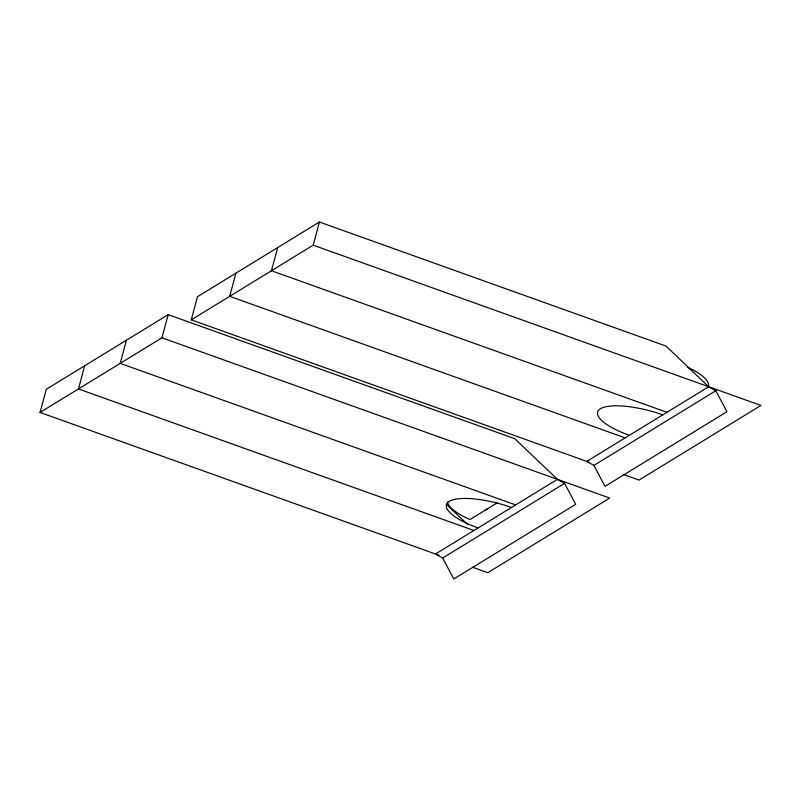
<?xml version="1.0" encoding="UTF-8"?>
<svg xmlns="http://www.w3.org/2000/svg" width="801" height="801" viewBox="0 0 801 801"><rect width="100%" height="100%" fill="white"/><g stroke="black" fill="none" stroke-linecap="round" stroke-linejoin="round"><path stroke-width="1.2" d="M439.018 555.253L40.05 412.455L46.258 389.306L168.17 314.643L514.723 438.688L557.446 479.348L564.575 483.363L575.689 504.31L453.777 578.973L442.663 558.027L435.534 554.002L557.446 479.348M84.656 365.787L78.448 388.946L473.932 530.492M126.408 340.215L120.21 363.374L515.684 504.92M40.05 412.455L161.962 337.802L168.17 314.643M589.095 462.217L191.289 319.839L197.497 296.69L319.409 222.027L665.961 346.062L708.685 386.733L715.824 390.748L726.928 411.694L605.015 486.357L593.901 465.411L586.773 461.386L708.685 386.733M235.894 273.171L229.687 296.32L625.17 437.877M277.657 247.599L271.449 270.748L666.933 412.305M191.289 319.839L313.211 245.176L319.409 222.027M497.191 502.878L470.027 519.509L468.104 518.728A50.153 14.748 15 0 1 447.499 501.897M442.663 558.027L564.575 483.363M593.901 465.411L715.824 390.748M313.211 245.176L760.95 405.436L639.038 480.089L623.939 474.693M161.962 337.802L609.711 498.052L487.789 572.715L472.69 567.308M487.659 508.725L484.875 510.427M446.337 504.23L467.694 524.565M629.346 435.313A50.153 14.748 15 0 1 600.42 408.75A50.153 14.748 15 0 1 662.757 414.858M687.929 367.429A50.153 14.748 15 0 1 708.384 386.212M478.107 527.939A50.153 14.748 15 0 1 449.171 501.376A50.153 14.748 15 0 1 511.509 507.474"/></g></svg>
